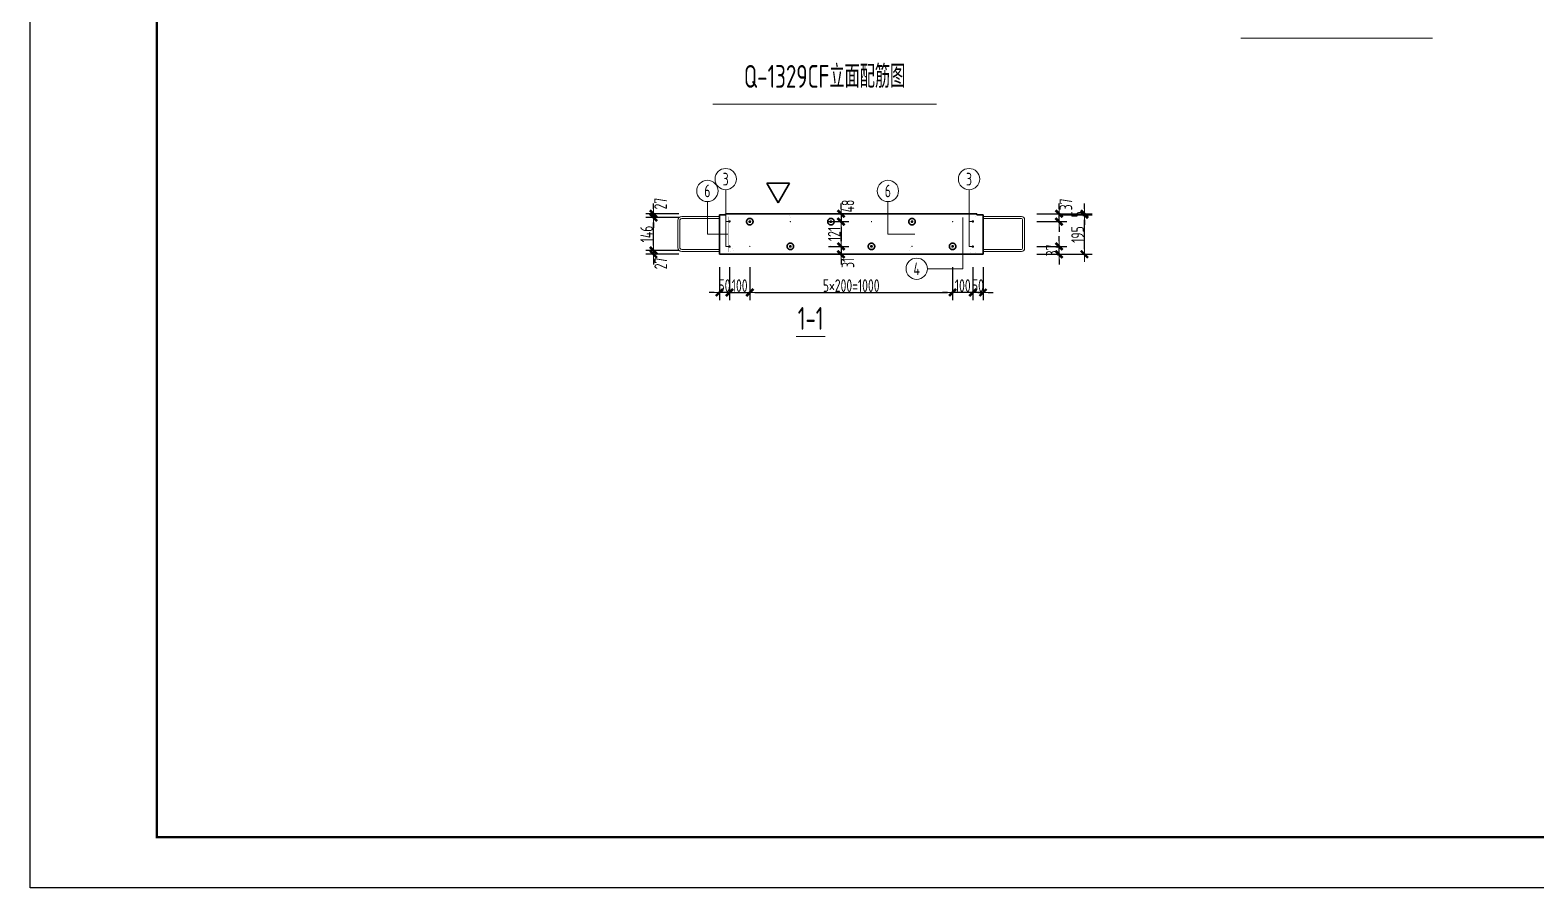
# Model space of a CAD drawing. Extents: x -85320 to 1679916, y -1321939 to 627.
# Drawn here: x 1261140 to 1290840, y -1117942 to -1101019 of the extents above; entities that cross this region are included whole.
import ezdxf
from ezdxf.enums import TextEntityAlignment as Align

# ---------------------------------------------------------------- set-up
doc = ezdxf.new("R2010")
doc.units = 0
doc.header["$LTSCALE"] = 1000
doc.linetypes.add('点划线', pattern=[1850, 1200, -300, 50, -300])
for name, color, linetype in [('BORDER', 7, 'Continuous'), ('打印线框', 7, 'Continuous'), ('拉模', 7, 'Continuous')]:
    doc.layers.add(name, color=color, linetype=linetype)
for name, color, linetype, lineweight in [('直线', 7, 'Continuous', 18), ('预制墙图名', 7, 'Continuous', 18), ('预制墙墙身水平筋', 130, 'Continuous', 18), ('预制墙墙身纵向受力筋', 1, 'Continuous', 18), ('预制墙墙身纵向非受力筋', 94, 'Continuous', 18), ('预制墙墙身附加筋', 94, 'Continuous', 18), ('预制墙拉筋', 130, 'Continuous', 18), ('预制墙详图孔洞', 9, '点划线', 18), ('预制墙详图标注', 3, 'Continuous', 18), ('预制墙详图轮廓', 3, 'Continuous', 35)]:
    doc.layers.add(name, color=color, linetype=linetype, lineweight=lineweight)
doc.styles.add('样式 1', font='yjkeng.shx', dxfattribs={"width": 0.7, "bigfont": 'yjkchn.shx'})
doc.styles.add('样式 2', font='yjkeng.shx', dxfattribs={"width": 0.7, "bigfont": 'yjkchn.shx'})
doc.dimstyles.new('盈建科结构', dxfattribs={"dimscale": 100, "dimtxt": 2.5, "dimasz": 1, "dimexe": 1.5, "dimexo": 0.625, "dimgap": 0.1, "dimtad": 1, "dimdec": 0, "dimrnd": 1, "dimzin": 0, "dimdsep": 46, "dimtxsty": '样式 1', "dimblk": '_yjkbk', "dimblk1": 'ARCHTICK', "dimblk2": 'ARCHTICK', "dimcen": 0.09, "dimadec": 0, "dimazin": 0, "dimtfac": 1, "dimtdec": 4, "dimtix": 1, "dimtmove": 2, "dimatfit": 3, "dimfxl": 1, "dimtolj": 1, "dimtzin": 0, "dimarcsym": 0})

# ---------------------------------------------------------------- blocks, each defined once
blk = doc.blocks.new('_yjkbk')
blk.add_line((-1, 0), (1.5, 0))
blk.add_lwpolyline([(-0.7, -0.7, 0.5, 0.5, 0), (0.7, 0.7, 0.5, 0.5, 0)], format="xyseb")
blk = doc.blocks.new('*D3711')
at = {"layer": 'Defpoints', "color": 0, "transparency": 16777216}
for p in [(1279735, -1105695), (1279935, -1105695), (1279735, -1106195)]:
    blk.add_point(p, dxfattribs=at)
at = {"layer": '预制墙详图标注', "color": 0, "lineweight": -2, "transparency": 16777216}
for p, q in [((1279735, -1105695), (1279735, -1106345)), ((1279935, -1105695), (1279935, -1106345)), ((1279635, -1106195), (1279535, -1106195)), ((1279935, -1106195), (1279735, -1106195)), ((1280035, -1106195), (1280135, -1106195))]:
    blk.add_line(p, q, dxfattribs=at)
at = {"layer": '预制墙详图标注', "color": 0, "lineweight": -2, "transparency": 16777216, "xscale": 100, "yscale": 100, "zscale": 100}
blk.add_blockref('_yjkbk', (1279735, -1106195), dxfattribs=at)
at = {"layer": '预制墙详图标注', "color": 0, "lineweight": -2, "transparency": 16777216, "xscale": 100, "yscale": 100, "zscale": 100, "rotation": 180}
blk.add_blockref('_yjkbk', (1279935, -1106195), dxfattribs=at)
at = {"layer": '预制墙详图标注', "color": 0, "transparency": 16777216, "insert": (1279835, -1106185), "char_height": 250, "attachment_point": 8, "style": '样式 1'}
blk.add_mtext('\\A1;50', dxfattribs=at)
blk = doc.blocks.new('_ArchTick')
at = {"color": 0, "linetype": 'ByBlock', "const_width": 0.4}
blk.add_lwpolyline([(-0.5, -0.5), (0.5, 0.5)], dxfattribs=at)
blk = doc.blocks.new('*D3712')
at = {"layer": 'Defpoints', "color": 0, "transparency": 16777216}
for p in [(1275335, -1105695), (1279335, -1105695), (1279335, -1106195)]:
    blk.add_point(p, dxfattribs=at)
at = {"layer": '预制墙详图标注', "color": 0, "lineweight": -2, "transparency": 16777216}
for p, q in [((1275335, -1105757), (1275335, -1106345)), ((1279335, -1105757), (1279335, -1106345)), ((1275435, -1106195), (1279235, -1106195))]:
    blk.add_line(p, q, dxfattribs=at)
at = {"layer": '预制墙详图标注', "color": 0, "lineweight": -2, "transparency": 16777216, "xscale": 100, "yscale": 100, "zscale": 100, "rotation": 180}
blk.add_blockref('_yjkbk', (1275335, -1106195), dxfattribs=at)
at = {"layer": '预制墙详图标注', "color": 0, "lineweight": -2, "transparency": 16777216, "xscale": 100, "yscale": 100, "zscale": 100}
blk.add_blockref('_yjkbk', (1279335, -1106195), dxfattribs=at)
at = {"layer": '预制墙详图标注', "color": 0, "transparency": 16777216, "insert": (1277335, -1106185), "char_height": 250, "attachment_point": 8, "style": '样式 1'}
blk.add_mtext('\\A1;5×200=1000', dxfattribs=at)
blk = doc.blocks.new('*D3713')
at = {"layer": 'Defpoints', "color": 0, "transparency": 16777216}
for p in [(1274735, -1105695), (1274935, -1105695), (1274735, -1106195)]:
    blk.add_point(p, dxfattribs=at)
at = {"layer": '预制墙详图标注', "color": 0, "lineweight": -2, "transparency": 16777216}
for p, q in [((1274735, -1105695), (1274735, -1106345)), ((1274935, -1105695), (1274935, -1106345)), ((1274635, -1106195), (1274535, -1106195)), ((1274935, -1106195), (1274735, -1106195)), ((1275035, -1106195), (1275135, -1106195))]:
    blk.add_line(p, q, dxfattribs=at)
at = {"layer": '预制墙详图标注', "color": 0, "lineweight": -2, "transparency": 16777216, "xscale": 100, "yscale": 100, "zscale": 100}
blk.add_blockref('_yjkbk', (1274735, -1106195), dxfattribs=at)
at = {"layer": '预制墙详图标注', "color": 0, "lineweight": -2, "transparency": 16777216, "xscale": 100, "yscale": 100, "zscale": 100, "rotation": 180}
blk.add_blockref('_yjkbk', (1274935, -1106195), dxfattribs=at)
at = {"layer": '预制墙详图标注', "color": 0, "transparency": 16777216, "insert": (1274835, -1106185), "char_height": 250, "attachment_point": 8, "style": '样式 1'}
blk.add_mtext('\\A1;50', dxfattribs=at)
blk = doc.blocks.new('*D3714')
at = {"layer": 'Defpoints', "color": 0, "transparency": 16777216}
for p in [(1279335, -1105695), (1279735, -1105695), (1279335, -1106195)]:
    blk.add_point(p, dxfattribs=at)
at = {"layer": '预制墙详图标注', "color": 0, "lineweight": -2, "transparency": 16777216}
for p, q in [((1279335, -1105695), (1279335, -1106345)), ((1279735, -1105695), (1279735, -1106345)), ((1279235, -1106195), (1279135, -1106195)), ((1279735, -1106195), (1279335, -1106195)), ((1279835, -1106195), (1279935, -1106195))]:
    blk.add_line(p, q, dxfattribs=at)
at = {"layer": '预制墙详图标注', "color": 0, "lineweight": -2, "transparency": 16777216, "xscale": 100, "yscale": 100, "zscale": 100}
blk.add_blockref('_yjkbk', (1279335, -1106195), dxfattribs=at)
at = {"layer": '预制墙详图标注', "color": 0, "lineweight": -2, "transparency": 16777216, "xscale": 100, "yscale": 100, "zscale": 100, "rotation": 180}
blk.add_blockref('_yjkbk', (1279735, -1106195), dxfattribs=at)
at = {"layer": '预制墙详图标注', "color": 0, "transparency": 16777216, "insert": (1279535, -1106185), "char_height": 250, "attachment_point": 8, "style": '样式 1'}
blk.add_mtext('\\A1;100', dxfattribs=at)
blk = doc.blocks.new('*D3715')
at = {"layer": 'Defpoints', "color": 0, "transparency": 16777216}
for p in [(1274935, -1105695), (1275335, -1105695), (1275335, -1106195)]:
    blk.add_point(p, dxfattribs=at)
at = {"layer": '预制墙详图标注', "color": 0, "lineweight": -2, "transparency": 16777216}
for p, q in [((1274935, -1105695), (1274935, -1106345)), ((1275335, -1105695), (1275335, -1106345)), ((1274835, -1106195), (1274735, -1106195)), ((1274935, -1106195), (1275335, -1106195)), ((1275435, -1106195), (1275535, -1106195))]:
    blk.add_line(p, q, dxfattribs=at)
at = {"layer": '预制墙详图标注', "color": 0, "lineweight": -2, "transparency": 16777216, "xscale": 100, "yscale": 100, "zscale": 100}
blk.add_blockref('_yjkbk', (1274935, -1106195), dxfattribs=at)
at = {"layer": '预制墙详图标注', "color": 0, "lineweight": -2, "transparency": 16777216, "xscale": 100, "yscale": 100, "zscale": 100, "rotation": 180}
blk.add_blockref('_yjkbk', (1275335, -1106195), dxfattribs=at)
at = {"layer": '预制墙详图标注', "color": 0, "transparency": 16777216, "insert": (1275135, -1106185), "char_height": 250, "attachment_point": 8, "style": '样式 1'}
blk.add_mtext('\\A1;100', dxfattribs=at)
blk = doc.blocks.new('*D3738')
at = {"layer": 'Defpoints', "color": 0, "transparency": 16777216}
for p in [(1273435, -1105366), (1273935, -1105366), (1273935, -1105442)]:
    blk.add_point(p, dxfattribs=at)
at = {"layer": '预制墙详图标注', "color": 0, "lineweight": -2, "transparency": 16777216}
for p, q in [((1273935, -1105366), (1273285, -1105366)), ((1273435, -1105266), (1273435, -1105166)), ((1273435, -1105442), (1273435, -1105366)), ((1273935, -1105442), (1273285, -1105442)), ((1273435, -1105542), (1273435, -1105642))]:
    blk.add_line(p, q, dxfattribs=at)
at = {"layer": '预制墙详图标注', "color": 0, "lineweight": -2, "transparency": 16777216, "xscale": 100, "yscale": 100, "zscale": 100}
for p, rotation in [((1273435, -1105366), 270), ((1273435, -1105442), 90)]:
    blk.add_blockref('_yjkbk', p, dxfattribs=dict(at, rotation=rotation))
at = {"layer": '预制墙详图标注', "color": 0, "transparency": 16777216, "insert": (1273703, -1105622), "char_height": 250, "attachment_point": 8, "rotation": 90, "style": '样式 1'}
blk.add_mtext('\\A1;27', dxfattribs=at)
blk = doc.blocks.new('*D3739')
at = {"layer": 'Defpoints', "color": 0, "transparency": 16777216}
for p in [(1273435, -1104718), (1273935, -1104718), (1273935, -1105366)]:
    blk.add_point(p, dxfattribs=at)
at = {"layer": '预制墙详图标注', "color": 0, "lineweight": -2, "transparency": 16777216}
for p, q in [((1273935, -1104718), (1273285, -1104718)), ((1273435, -1105266), (1273435, -1104818)), ((1273935, -1105366), (1273285, -1105366))]:
    blk.add_line(p, q, dxfattribs=at)
at = {"layer": '预制墙详图标注', "color": 0, "lineweight": -2, "transparency": 16777216, "xscale": 100, "yscale": 100, "zscale": 100}
for p, rotation in [((1273435, -1104718), 90), ((1273435, -1105366), 270)]:
    blk.add_blockref('_yjkbk', p, dxfattribs=dict(at, rotation=rotation))
at = {"layer": '预制墙详图标注', "color": 0, "transparency": 16777216, "insert": (1273425, -1105042), "char_height": 250, "attachment_point": 8, "rotation": 90, "style": '样式 1'}
blk.add_mtext('\\A1;146', dxfattribs=at)
blk = doc.blocks.new('*D3740')
at = {"layer": 'Defpoints', "color": 0, "transparency": 16777216}
for p in [(1273435, -1104642), (1273935, -1104642), (1273935, -1104718)]:
    blk.add_point(p, dxfattribs=at)
at = {"layer": '预制墙详图标注', "color": 0, "lineweight": -2, "transparency": 16777216}
for p, q in [((1273435, -1104542), (1273435, -1104442)), ((1273935, -1104642), (1273285, -1104642)), ((1273935, -1104718), (1273285, -1104718)), ((1273435, -1104718), (1273435, -1104642)), ((1273435, -1104818), (1273435, -1104918))]:
    blk.add_line(p, q, dxfattribs=at)
at = {"layer": '预制墙详图标注', "color": 0, "lineweight": -2, "transparency": 16777216, "xscale": 100, "yscale": 100, "zscale": 100}
for p, rotation in [((1273435, -1104642), 270), ((1273435, -1104718), 90)]:
    blk.add_blockref('_yjkbk', p, dxfattribs=dict(at, rotation=rotation))
at = {"layer": '预制墙详图标注', "color": 0, "transparency": 16777216, "insert": (1273700, -1104442), "char_height": 250, "attachment_point": 8, "rotation": 90, "style": '样式 1'}
blk.add_mtext('\\A1;27', dxfattribs=at)
blk = doc.blocks.new('*D3758')
at = {"layer": 'Defpoints', "color": 0, "transparency": 16777216}
for p in [(1276885, -1105286), (1276885, -1105442), (1277135, -1105442)]:
    blk.add_point(p, dxfattribs=at)
at = {"layer": '预制墙详图标注', "color": 0, "lineweight": -2, "transparency": 16777216}
for p, q in [((1277135, -1105186), (1277135, -1105086)), ((1276885, -1105286), (1277285, -1105286)), ((1277135, -1105286), (1277135, -1105442)), ((1276885, -1105442), (1277285, -1105442)), ((1277135, -1105542), (1277135, -1105642))]:
    blk.add_line(p, q, dxfattribs=at)
at = {"layer": '预制墙详图标注', "color": 0, "lineweight": -2, "transparency": 16777216, "xscale": 100, "yscale": 100, "zscale": 100}
for p, rotation in [((1277135, -1105286), 270), ((1277135, -1105442), 90)]:
    blk.add_blockref('_yjkbk', p, dxfattribs=dict(at, rotation=rotation))
at = {"layer": '预制墙详图标注', "color": 0, "transparency": 16777216, "insert": (1277395, -1105610), "char_height": 250, "attachment_point": 8, "rotation": 90, "style": '样式 1'}
blk.add_mtext('\\A1;31', dxfattribs=at)
blk = doc.blocks.new('*D3759')
at = {"layer": 'Defpoints', "color": 0, "transparency": 16777216}
for p in [(1276885, -1104798), (1276885, -1105286), (1277135, -1105286)]:
    blk.add_point(p, dxfattribs=at)
at = {"layer": '预制墙详图标注', "color": 0, "lineweight": -2, "transparency": 16777216}
for p, q in [((1276885, -1104798), (1277285, -1104798)), ((1277135, -1104898), (1277135, -1105186)), ((1276885, -1105286), (1277285, -1105286))]:
    blk.add_line(p, q, dxfattribs=at)
at = {"layer": '预制墙详图标注', "color": 0, "lineweight": -2, "transparency": 16777216, "xscale": 100, "yscale": 100, "zscale": 100}
for p, rotation in [((1277135, -1104798), 90), ((1277135, -1105286), 270)]:
    blk.add_blockref('_yjkbk', p, dxfattribs=dict(at, rotation=rotation))
at = {"layer": '预制墙详图标注', "color": 0, "transparency": 16777216, "insert": (1277125, -1105042), "char_height": 250, "attachment_point": 8, "rotation": 90, "style": '样式 1'}
blk.add_mtext('\\A1;121', dxfattribs=at)
blk = doc.blocks.new('*D3760')
at = {"layer": 'Defpoints', "color": 0, "transparency": 16777216}
for p in [(1276885, -1104642), (1276885, -1104798), (1277135, -1104798)]:
    blk.add_point(p, dxfattribs=at)
at = {"layer": '预制墙详图标注', "color": 0, "lineweight": -2, "transparency": 16777216}
for p, q in [((1277135, -1104542), (1277135, -1104442)), ((1276885, -1104642), (1277285, -1104642)), ((1276885, -1104798), (1277285, -1104798)), ((1277135, -1104642), (1277135, -1104798)), ((1277135, -1104898), (1277135, -1104998))]:
    blk.add_line(p, q, dxfattribs=at)
at = {"layer": '预制墙详图标注', "color": 0, "lineweight": -2, "transparency": 16777216, "xscale": 100, "yscale": 100, "zscale": 100}
for p, rotation in [((1277135, -1104642), 270), ((1277135, -1104798), 90)]:
    blk.add_blockref('_yjkbk', p, dxfattribs=dict(at, rotation=rotation))
at = {"layer": '预制墙详图标注', "color": 0, "transparency": 16777216, "insert": (1277395, -1104490), "char_height": 250, "attachment_point": 8, "rotation": 90, "style": '样式 1'}
blk.add_mtext('\\A1;48', dxfattribs=at)
blk = doc.blocks.new('图框1')
at = {"layer": 'BORDER', "const_width": 50}
blk.add_lwpolyline([(1377779, -823089), (1377779, -783089), (1433679, -783089), (1433679, -823089)], close=True, dxfattribs=at)
blk = doc.blocks.new('闭口大左')
at = {"layer": '预制墙墙身水平筋', "color": 4, "lineweight": 0}
for p, q in [((1052669, -854687), (1052669, -855255)), ((1052709, -854687), (1052709, -855255))]:
    blk.add_line(p, q, dxfattribs=at)
at = {"layer": '预制墙墙身水平筋', "lineweight": 0}
for p, q in [((1052729, -854627), (1053489, -854627)), ((1052729, -854627), (1053489, -854627)), ((1052729, -854627), (1053489, -854627)), ((1052729, -854627), (1053489, -854627)), ((1052729, -854627), (1053489, -854627)), ((1052729, -854627), (1053489, -854627)), ((1052729, -854627), (1053489, -854627)), ((1052729, -854627), (1053489, -854627)), ((1052729, -854627), (1053489, -854627)), ((1052729, -854627), (1053489, -854627)), ((1052729, -854627), (1053489, -854627)), ((1052729, -854627), (1053489, -854627)), ((1052729, -854627), (1053489, -854627)), ((1052729, -854627), (1053489, -854627)), ((1052729, -854627), (1053489, -854627)), ((1053489, -854667), (1052729, -854667)), ((1053489, -854667), (1052729, -854667)), ((1053489, -854667), (1052729, -854667)), ((1053489, -854667), (1052729, -854667)), ((1053489, -854667), (1052729, -854667)), ((1053489, -854667), (1052729, -854667)), ((1053489, -854667), (1052729, -854667)), ((1053489, -854667), (1052729, -854667)), ((1053489, -854667), (1052729, -854667)), ((1053489, -854667), (1052729, -854667)), ((1053489, -854667), (1052729, -854667)), ((1053489, -854667), (1052729, -854667)), ((1053489, -854667), (1052729, -854667)), ((1053489, -854667), (1052729, -854667)), ((1053489, -854667), (1052729, -854667)), ((1052729, -855275), (1053489, -855275)), ((1053489, -855315), (1052729, -855315))]:
    blk.add_line(p, q, dxfattribs=at)
for centre, radius, start, end in [((1052729, -854687), 60, 90, 180), ((1052729, -854687), 60, 90, 180), ((1052729, -854687), 60, 90, 180), ((1052729, -854687), 60, 90, 180), ((1052729, -854687), 60, 90, 180), ((1052729, -854687), 60, 90, 180), ((1052729, -854687), 60, 90, 180), ((1052729, -854687), 60, 90, 180), ((1052729, -854687), 60, 90, 180), ((1052729, -854687), 60, 90, 180), ((1052729, -854687), 60, 90, 180), ((1052729, -854687), 60, 90, 180), ((1052729, -854687), 60, 90, 180), ((1052729, -854687), 60, 90, 180), ((1052729, -854687), 20, 90, 180), ((1052729, -854687), 20, 90, 180), ((1052729, -854687), 20, 90, 180), ((1052729, -854687), 20, 90, 180), ((1052729, -854687), 20, 90, 180), ((1052729, -854687), 20, 90, 180), ((1052729, -854687), 20, 90, 180), ((1052729, -854687), 20, 90, 180), ((1052729, -854687), 20, 90, 180), ((1052729, -854687), 20, 90, 180), ((1052729, -854687), 20, 90, 180), ((1052729, -854687), 20, 90, 180), ((1052729, -854687), 20, 90, 180), ((1052729, -854687), 20, 90, 180), ((1052729, -855255), 60, 180, 270), ((1052729, -855255), 20, 180, 270)]:
    blk.add_arc(centre, radius, start, end, dxfattribs=at)
blk = doc.blocks.new('u闭口大右')
at = {"layer": '预制墙墙身水平筋', "lineweight": 0}
for p, q in [((1059089, -854627), (1059833, -854627)), ((1059089, -854627), (1059833, -854627)), ((1059089, -854627), (1059833, -854627)), ((1059089, -854627), (1059833, -854627)), ((1059089, -854627), (1059833, -854627)), ((1059089, -854627), (1059833, -854627)), ((1059089, -854627), (1059833, -854627)), ((1059089, -854627), (1059833, -854627)), ((1059089, -854627), (1059833, -854627)), ((1059089, -854627), (1059833, -854627)), ((1059089, -854627), (1059833, -854627)), ((1059089, -854627), (1059833, -854627)), ((1059089, -854627), (1059833, -854627)), ((1059089, -854627), (1059833, -854627)), ((1059089, -854627), (1059833, -854627)), ((1059833, -854667), (1059089, -854667)), ((1059833, -854667), (1059089, -854667)), ((1059833, -854667), (1059089, -854667)), ((1059833, -854667), (1059089, -854667)), ((1059833, -854667), (1059089, -854667)), ((1059833, -854667), (1059089, -854667)), ((1059833, -854667), (1059089, -854667)), ((1059833, -854667), (1059089, -854667)), ((1059833, -854667), (1059089, -854667)), ((1059833, -854667), (1059089, -854667)), ((1059833, -854667), (1059089, -854667)), ((1059833, -854667), (1059089, -854667)), ((1059833, -854667), (1059089, -854667)), ((1059833, -854667), (1059089, -854667)), ((1059833, -854667), (1059089, -854667)), ((1059869, -854732), (1059869, -854703)), ((1059869, -854732), (1059869, -854703)), ((1059869, -854732), (1059869, -854703)), ((1059869, -854732), (1059869, -854703)), ((1059869, -854732), (1059869, -854703)), ((1059869, -854732), (1059869, -854703)), ((1059869, -854732), (1059869, -854703)), ((1059869, -854732), (1059869, -854703)), ((1059869, -854732), (1059869, -854703)), ((1059869, -854732), (1059869, -854703)), ((1059869, -854732), (1059869, -854703)), ((1059869, -854732), (1059869, -854703)), ((1059869, -854732), (1059869, -854703)), ((1059869, -854732), (1059869, -854703)), ((1059869, -854732), (1059869, -854703)), ((1059909, -854703), (1059909, -854732)), ((1059909, -854703), (1059909, -854732)), ((1059909, -854703), (1059909, -854732)), ((1059909, -854703), (1059909, -854732)), ((1059909, -854703), (1059909, -854732)), ((1059909, -854703), (1059909, -854732)), ((1059909, -854703), (1059909, -854732)), ((1059909, -854703), (1059909, -854732)), ((1059909, -854703), (1059909, -854732)), ((1059909, -854703), (1059909, -854732)), ((1059909, -854703), (1059909, -854732)), ((1059909, -854703), (1059909, -854732)), ((1059909, -854703), (1059909, -854732)), ((1059909, -854703), (1059909, -854732)), ((1059909, -854703), (1059909, -854732)), ((1059089, -855275), (1059833, -855275)), ((1059089, -855275), (1059833, -855275)), ((1059089, -855275), (1059833, -855275)), ((1059089, -855275), (1059833, -855275)), ((1059089, -855275), (1059833, -855275)), ((1059089, -855275), (1059833, -855275)), ((1059089, -855275), (1059833, -855275)), ((1059089, -855275), (1059833, -855275)), ((1059089, -855275), (1059833, -855275)), ((1059089, -855275), (1059833, -855275)), ((1059089, -855275), (1059833, -855275)), ((1059089, -855275), (1059833, -855275)), ((1059089, -855275), (1059833, -855275)), ((1059089, -855275), (1059833, -855275)), ((1059089, -855275), (1059833, -855275)), ((1059833, -855315), (1059089, -855315))]:
    blk.add_line(p, q, dxfattribs=at)
at = {"layer": '预制墙墙身水平筋', "color": 4, "lineweight": 0}
for p, q in [((1059869, -854703), (1059869, -855238)), ((1059909, -854703), (1059909, -855238))]:
    blk.add_line(p, q, dxfattribs=at)
at = {"layer": '预制墙墙身水平筋', "lineweight": 0}
for centre, radius, start, end in [((1059833, -854703), 76.6, 360, 90), ((1059833, -854703), 76.6, 360, 90), ((1059833, -854703), 76.6, 360, 90), ((1059833, -854703), 76.6, 360, 90), ((1059833, -854703), 76.6, 360, 90), ((1059833, -854703), 76.6, 360, 90), ((1059833, -854703), 76.6, 360, 90), ((1059833, -854703), 76.6, 360, 90), ((1059833, -854703), 76.6, 360, 90), ((1059833, -854703), 76.6, 360, 90), ((1059833, -854703), 76.6, 360, 90), ((1059833, -854703), 76.6, 360, 90), ((1059833, -854703), 76.6, 360, 90), ((1059833, -854703), 76.6, 360, 90), ((1059833, -854703), 36.6, 360, 90), ((1059833, -854703), 36.6, 360, 90), ((1059833, -854703), 36.6, 360, 90), ((1059833, -854703), 36.6, 360, 90), ((1059833, -854703), 36.6, 360, 90), ((1059833, -854703), 36.6, 360, 90), ((1059833, -854703), 36.6, 360, 90), ((1059833, -854703), 36.6, 360, 90), ((1059833, -854703), 36.6, 360, 90), ((1059833, -854703), 36.6, 360, 90), ((1059833, -854703), 36.6, 360, 90), ((1059833, -854703), 36.6, 360, 90), ((1059833, -854703), 36.6, 360, 90), ((1059833, -854703), 36.6, 360, 90), ((1059833, -855238), 76.6, 270, 0), ((1059833, -855238), 76.6, 270, 0), ((1059833, -855238), 76.6, 270, 0), ((1059833, -855238), 76.6, 270, 0), ((1059833, -855238), 76.6, 270, 0), ((1059833, -855238), 76.6, 270, 0), ((1059833, -855238), 76.6, 270, 0), ((1059833, -855238), 76.6, 270, 0), ((1059833, -855238), 76.6, 270, 0), ((1059833, -855238), 76.6, 270, 0), ((1059833, -855238), 76.6, 270, 0), ((1059833, -855238), 76.6, 270, 0), ((1059833, -855238), 76.6, 270, 0), ((1059833, -855238), 36.6, 270, 0), ((1059833, -855238), 76.6, 270, 0)]:
    blk.add_arc(centre, radius, start, end, dxfattribs=at)
blk = doc.blocks.new('*D3767')
at = {"layer": 'Defpoints', "color": 0, "transparency": 16777216}
for p in [(1280935, -1105286), (1281435, -1105286), (1280935, -1105442)]:
    blk.add_point(p, dxfattribs=at)
at = {"layer": '预制墙详图标注', "color": 0, "lineweight": -2, "transparency": 16777216}
for p, q in [((1281435, -1105186), (1281435, -1105086)), ((1280997, -1105286), (1281585, -1105286)), ((1281435, -1105442), (1281435, -1105286)), ((1280997, -1105442), (1281585, -1105442)), ((1281435, -1105542), (1281435, -1105642))]:
    blk.add_line(p, q, dxfattribs=at)
at = {"layer": '预制墙详图标注', "color": 0, "lineweight": -2, "transparency": 16777216, "xscale": 100, "yscale": 100, "zscale": 100}
for p, rotation in [((1281435, -1105286), 270), ((1281435, -1105442), 90)]:
    blk.add_blockref('_yjkbk', p, dxfattribs=dict(at, rotation=rotation))
at = {"layer": '预制墙详图标注', "color": 0, "transparency": 16777216, "insert": (1281425, -1105364), "char_height": 250, "attachment_point": 8, "rotation": 90, "style": '样式 1'}
blk.add_mtext('\\A1;37', dxfattribs=at)
blk = doc.blocks.new('*D3768')
at = {"layer": 'Defpoints', "color": 0, "transparency": 16777216}
for p in [(1280935, -1104642), (1280935, -1104798), (1281435, -1104642)]:
    blk.add_point(p, dxfattribs=at)
at = {"layer": '预制墙详图标注', "color": 0, "lineweight": -2, "transparency": 16777216}
for p, q in [((1281435, -1104542), (1281435, -1104442)), ((1280997, -1104642), (1281585, -1104642)), ((1280997, -1104798), (1281585, -1104798)), ((1281435, -1104798), (1281435, -1104642)), ((1281435, -1104898), (1281435, -1104998))]:
    blk.add_line(p, q, dxfattribs=at)
at = {"layer": '预制墙详图标注', "color": 0, "lineweight": -2, "transparency": 16777216, "xscale": 100, "yscale": 100, "zscale": 100}
for p, rotation in [((1281435, -1104642), 270), ((1281435, -1104798), 90)]:
    blk.add_blockref('_yjkbk', p, dxfattribs=dict(at, rotation=rotation))
at = {"layer": '预制墙详图标注', "color": 0, "transparency": 16777216, "insert": (1281695, -1104457), "char_height": 250, "attachment_point": 8, "rotation": 90, "style": '样式 1'}
blk.add_mtext('\\A1;37', dxfattribs=at)
blk = doc.blocks.new('*D3769')
at = {"layer": 'Defpoints', "color": 0, "transparency": 16777216}
for p in [(1281435, -1104662), (1281935, -1104662), (1281435, -1105442)]:
    blk.add_point(p, dxfattribs=at)
at = {"layer": '预制墙详图标注', "color": 0, "lineweight": -2, "transparency": 16777216}
for p, q in [((1281497, -1104662), (1282085, -1104662)), ((1281935, -1105342), (1281935, -1104762)), ((1281497, -1105442), (1282085, -1105442))]:
    blk.add_line(p, q, dxfattribs=at)
at = {"layer": '预制墙详图标注', "color": 0, "lineweight": -2, "transparency": 16777216, "xscale": 100, "yscale": 100, "zscale": 100}
for p, rotation in [((1281935, -1104662), 90), ((1281935, -1105442), 270)]:
    blk.add_blockref('_yjkbk', p, dxfattribs=dict(at, rotation=rotation))
at = {"layer": '预制墙详图标注', "color": 0, "transparency": 16777216, "insert": (1281925, -1105052), "char_height": 250, "attachment_point": 8, "rotation": 90, "style": '样式 1'}
blk.add_mtext('\\A1;195', dxfattribs=at)
blk = doc.blocks.new('*D3770')
at = {"layer": 'Defpoints', "color": 0, "transparency": 16777216}
for p in [(1281435, -1104642), (1281435, -1104662), (1281935, -1104642)]:
    blk.add_point(p, dxfattribs=at)
at = {"layer": '预制墙详图标注', "color": 0, "lineweight": -2, "transparency": 16777216}
for p, q in [((1281935, -1104542), (1281935, -1104442)), ((1281497, -1104642), (1282085, -1104642)), ((1281497, -1104662), (1282085, -1104662)), ((1281935, -1104662), (1281935, -1104642)), ((1281935, -1104762), (1281935, -1104862))]:
    blk.add_line(p, q, dxfattribs=at)
at = {"layer": '预制墙详图标注', "color": 0, "lineweight": -2, "transparency": 16777216, "xscale": 100, "yscale": 100, "zscale": 100}
for p, rotation in [((1281935, -1104662), 90), ((1281935, -1104642), 270)]:
    blk.add_blockref('_yjkbk', p, dxfattribs=dict(at, rotation=rotation))
at = {"layer": '预制墙详图标注', "color": 0, "transparency": 16777216, "insert": (1281925, -1104652), "char_height": 250, "attachment_point": 8, "rotation": 90, "style": '样式 1'}
blk.add_mtext('\\A1;5', dxfattribs=at)

msp = doc.modelspace()

# ---------------------------------------------------------------- linework, layer by layer
at = {"layer": '打印线框', "color": 1}
msp.add_lwpolyline([(1261139.774, -1117942.172), (1261139.774, -1075942.172), (1320539.774, -1075942.172), (1320539.774, -1117942.172)], close=True, dxfattribs=at)
at = {"layer": '直线', "lineweight": 18}
for p, q in [((1274934.783, -1104794.058), (1274859.783, -1104794.058)), ((1279734.783, -1104794.058), (1279659.783, -1104794.058)), ((1279534.783, -1105366.058), (1279534.783, -1105728.058))]:
    msp.add_line(p, q, dxfattribs=at)
for points in [[(1274934.783, -1105290.058), (1274859.783, -1105290.058), (1274859.783, -1104169.058)], [(1279734.783, -1105290.058), (1279659.783, -1105290.058), (1279659.783, -1104169.058)], [(1274898.783, -1105042.058), (1274498.783, -1105042.058), (1274498.783, -1104402.058)], [(1278592.783, -1105042.058), (1278058.783, -1105042.058), (1278058.783, -1104402.058)], [(1279534.783, -1104718.058), (1279534.783, -1105728.058), (1278836.783, -1105728.058)]]:
    msp.add_lwpolyline(points, dxfattribs=at)
for centre in [(1274859.783, -1103959.058), (1279659.783, -1103959.058), (1274498.783, -1104192.058), (1278058.783, -1104192.058), (1278626.783, -1105728.058)]:
    msp.add_circle(centre, 210, dxfattribs=at)
at = {"layer": '预制墙图名', "lineweight": 18}
for p, q in [((1288797.861, -1101180.723), (1285021.704, -1101180.723)), ((1279015.223, -1102480.723), (1274604.342, -1102480.723)), ((1276819.494, -1107067.058), (1276250.071, -1107067.058))]:
    msp.add_line(p, q, dxfattribs=at)
at = {"layer": '预制墙墙身水平筋', "lineweight": 18, "const_width": 0.18}
for points in [[(1279934.783, -1104698.058), (1274734.783, -1104698.058)], [(1274734.783, -1104738.058), (1279934.783, -1104738.058)], [(1279934.783, -1105346.058), (1274734.783, -1105346.058)], [(1274734.783, -1105386.058), (1279934.783, -1105386.058)]]:
    msp.add_lwpolyline(points, dxfattribs=at)
at = {"layer": '预制墙墙身纵向受力筋', "lineweight": 18, "const_width": 28}
for points in [[(1275320.783, -1104798.058, -1), (1275348.783, -1104798.058, -1)], [(1276920.783, -1104798.058, -1), (1276948.783, -1104798.058, -1)], [(1278520.783, -1104798.058, -1), (1278548.783, -1104798.058, -1)], [(1276120.783, -1105286.058, -1), (1276148.783, -1105286.058, -1)], [(1277720.783, -1105286.058, -1), (1277748.783, -1105286.058, -1)], [(1279320.783, -1105286.058, -1), (1279348.783, -1105286.058, -1)]]:
    msp.add_lwpolyline(points, format="xyb", close=True, dxfattribs=at)
at = {"layer": '预制墙墙身纵向非受力筋', "lineweight": 18, "const_width": 12}
for points in [[(1276128.783, -1104798.058, -1), (1276140.783, -1104798.058, -1)], [(1277728.783, -1104798.058, -1), (1277740.783, -1104798.058, -1)], [(1279328.783, -1104798.058, -1), (1279340.783, -1104798.058, -1)], [(1275328.783, -1105286.058, -1), (1275340.783, -1105286.058, -1)], [(1276928.783, -1105286.058, -1), (1276940.783, -1105286.058, -1)], [(1278528.783, -1105286.058, -1), (1278540.783, -1105286.058, -1)]]:
    msp.add_lwpolyline(points, format="xyb", close=True, dxfattribs=at)
at = {"layer": '预制墙墙身附加筋', "lineweight": 18, "const_width": 24}
for points in [[(1274922.783, -1104794.058, -1), (1274946.783, -1104794.058, -1)], [(1279722.783, -1104794.058, -1), (1279746.783, -1104794.058, -1)], [(1274922.783, -1105290.058, -1), (1274946.783, -1105290.058, -1)], [(1279722.783, -1105290.058, -1), (1279746.783, -1105290.058, -1)]]:
    msp.add_lwpolyline(points, format="xyb", close=True, dxfattribs=at)
at = {"layer": '预制墙拉筋', "lineweight": 18, "const_width": 0.18}
for points in [[(1275018.153, -1105302.417), (1274963.039, -1105380.329, -0.24342753), (1274928.78, -1105398.058), (1274913.781, -1105398.058), (1274913.781, -1105400.061, -0.414213568), (1274912.78, -1105399.059), (1274914.783, -1105399.059), (1274914.783, -1104700.056, -0.414213568), (1274928.78, -1104686.058), (1274943.779, -1104686.058, -0.24342753), (1274954.377, -1104691.543), (1275018.153, -1104781.7), (1275044.277, -1104763.22), (1274980.502, -1104673.063, 0.24342753), (1274943.779, -1104654.058), (1274928.78, -1104654.058, 0.414213568), (1274882.783, -1104700.056), (1274882.783, -1105399.059, 0.414213568), (1274913.781, -1105430.058), (1274928.78, -1105430.058, 0.24342753), (1274989.164, -1105398.809), (1275044.277, -1105320.897)], [(1276063.288, -1105320.897), (1276118.402, -1105398.809, 0.24342753), (1276178.785, -1105430.058), (1276193.784, -1105430.058, 0.414213568), (1276224.783, -1105399.059), (1276224.783, -1104700.056, 0.414213568), (1276178.785, -1104654.058), (1276163.786, -1104654.058, 0.24342753), (1276127.063, -1104673.063), (1276063.288, -1104763.22), (1276089.413, -1104781.7), (1276153.188, -1104691.543, -0.24342753), (1276163.786, -1104686.058), (1276178.785, -1104686.058, -0.414213568), (1276192.783, -1104700.056), (1276192.783, -1105399.059), (1276194.785, -1105399.059, -0.414213568), (1276193.784, -1105400.061), (1276193.784, -1105398.058), (1276178.785, -1105398.058, -0.24342753), (1276144.526, -1105380.329), (1276089.413, -1105302.417)], [(1278463.288, -1105320.897), (1278518.402, -1105398.809, 0.24342753), (1278578.785, -1105430.058), (1278593.784, -1105430.058, 0.414213568), (1278624.783, -1105399.059), (1278624.783, -1104700.056, 0.414213568), (1278578.785, -1104654.058), (1278563.786, -1104654.058, 0.24342753), (1278527.063, -1104673.063), (1278463.288, -1104763.22), (1278489.413, -1104781.7), (1278553.188, -1104691.543, -0.24342753), (1278563.786, -1104686.058), (1278578.785, -1104686.058, -0.414213568), (1278592.783, -1104700.056), (1278592.783, -1105399.059), (1278594.785, -1105399.059, -0.414213568), (1278593.784, -1105400.061), (1278593.784, -1105398.058), (1278578.785, -1105398.058, -0.24342753), (1278544.526, -1105380.329), (1278489.413, -1105302.417)], [(1279625.288, -1105320.897), (1279680.402, -1105398.809, 0.24342753), (1279740.785, -1105430.058), (1279755.784, -1105430.058, 0.414213568), (1279786.783, -1105399.059), (1279786.783, -1104700.056, 0.414213568), (1279740.785, -1104654.058), (1279725.786, -1104654.058, 0.24342753), (1279689.063, -1104673.063), (1279625.288, -1104763.22), (1279651.413, -1104781.7), (1279715.188, -1104691.543, -0.24342753), (1279725.786, -1104686.058), (1279740.785, -1104686.058, -0.414213568), (1279754.783, -1104700.056), (1279754.783, -1105399.059), (1279756.785, -1105399.059, -0.414213568), (1279755.784, -1105400.061), (1279755.784, -1105398.058), (1279740.785, -1105398.058, -0.24342753), (1279706.526, -1105380.329), (1279651.413, -1105302.417)]]:
    msp.add_lwpolyline(points, format="xyb", close=True, dxfattribs=at)
at = {"layer": '预制墙详图孔洞', "lineweight": 35}
for centre in [(1275334.783, -1104798.058), (1276934.783, -1104798.058), (1278534.783, -1104798.058), (1276134.783, -1105286.058), (1277734.783, -1105286.058), (1279334.783, -1105286.058)]:
    msp.add_circle(centre, 64, dxfattribs=at)
at = {"layer": '预制墙详图标注', "lineweight": 35}
for p, q in [((1275895.864, -1104426.17), (1275670.864, -1104036.458)), ((1275670.864, -1104036.458), (1276120.864, -1104036.458)), ((1275895.864, -1104426.17), (1276120.864, -1104036.458))]:
    msp.add_line(p, q, dxfattribs=at)
at = {"layer": '预制墙详图轮廓', "lineweight": 35}
for p, q in [((1274854.783, -1104662.058), (1274734.783, -1104662.058)), ((1274734.783, -1104662.058), (1274734.783, -1105422.058)), ((1279814.783, -1104642.058), (1274854.783, -1104642.058)), ((1274854.783, -1104642.058), (1274854.783, -1104662.058)), ((1279814.783, -1104662.058), (1279814.783, -1104642.058)), ((1279934.783, -1104662.058), (1279814.783, -1104662.058)), ((1279934.783, -1105442.058), (1279934.783, -1104662.058)), ((1274734.783, -1105422.058), (1274734.783, -1105442.058)), ((1274734.783, -1105442.058), (1274854.783, -1105442.058)), ((1279814.783, -1105442.058), (1274854.783, -1105442.058)), ((1279814.783, -1105442.058), (1279934.783, -1105442.058))]:
    msp.add_line(p, q, dxfattribs=at)

# ---------------------------------------------------------------- block references
at = {"layer": '拉模', "color": 3}
msp.add_blockref('图框1', (-114139.175, -293853.477), dxfattribs=at)
at = {"layer": '预制墙墙身水平筋', "color": 4, "xscale": -1}
for name, p in [('u闭口大右', (2333824.153, -250071.21)), ('闭口大左', (2333424.153, -250071.21))]:
    msp.add_blockref(name, p, dxfattribs=at)

# ---------------------------------------------------------------- texts
at = {"layer": '直线', "linetype": 'Continuous', "style": '样式 1', "width": 0.7}
for s, p in [('3', (1274859.783, -1103959.058)), ('3', (1279659.783, -1103959.058)), ('6', (1274498.783, -1104192.058)), ('6', (1278058.783, -1104192.058)), ('4', (1278626.783, -1105728.058))]:
    msp.add_text(s, height=250, dxfattribs=at).set_placement(p, align=Align.MIDDLE_CENTER)
at = {"layer": '预制墙图名', "linetype": 'Continuous', "style": '样式 2', "width": 0.7}
for s, p in [('Q-1329CF立面配筋图', (1276809.783, -1102292.058)), ('1-1', (1276534.783, -1107067.058))]:
    msp.add_text(s, height=450, dxfattribs=at).set_placement(p, align=Align.BOTTOM_CENTER)

# ---------------------------------------------------------------- dimensions: what is measured, and where the dimension line sits
at = {"layer": '预制墙详图标注'}
for base, p1, p2, angle, text, override, picture, middle in [((1273434.783, -1104642.058), (1273934.783, -1104718.058), (1273934.783, -1104642.058), 90, '27', {"dimexo": 0, "dimlfac": 0.25, "dimrnd": 5}, '*D3740', (1273575.027, -1104442.467)), ((1277134.783, -1104798.058), (1276884.783, -1104642.058), (1276884.783, -1104798.058), 270, '48', {"dimexo": 0, "dimlfac": 0.25, "dimrnd": 5}, '*D3760', (1277269.783, -1104489.829)), ((1281434.783, -1104642.058), (1280934.783, -1104798.058), (1280934.783, -1104642.058), 90, '37', {"dimlfac": 0.25, "dimrnd": 5}, '*D3768', (1281569.783, -1104456.636)), ((1277134.783, -1105442.058), (1276884.783, -1105286.058), (1276884.783, -1105442.058), 270, '31', {"dimexo": 0, "dimlfac": 0.25, "dimrnd": 5}, '*D3758', (1277269.783, -1105609.924)), ((1273434.783, -1105366.058), (1273934.783, -1105442.058), (1273934.783, -1105366.058), 90, '27', {"dimexo": 0, "dimlfac": 0.25, "dimrnd": 5}, '*D3738', (1273577.543, -1105622.085))]:
    dim = msp.add_linear_dim(base=base, p1=p1, p2=p2, angle=angle, text=text, dimstyle='盈建科结构', override=override, dxfattribs=at)
    dim.commit()
    dim.dimension.update_dxf_attribs({"geometry": picture, "text_midpoint": middle, "dimtype": 161})
for p1, p2, distance, override, picture, middle in [((1281434.783, -1104662.058), (1281434.783, -1104642.058), -500, {"dimscale": 100, "dimtxt": 2.5, "dimasz": 1, "dimexe": 1.5, "dimexo": 0.625, "dimgap": 0.1, "dimtad": 1, "dimlfac": 0.25, "dimrnd": 5, "dimdle": 0, "dimtix": 1, "dimfxlon": 0}, '*D3770', (1281799.783, -1104652.058)), ((1281434.783, -1105442.058), (1281434.783, -1104662.058), -500, {"dimscale": 100, "dimtxt": 2.5, "dimasz": 1, "dimexe": 1.5, "dimexo": 0.625, "dimgap": 0.1, "dimtad": 1, "dimlfac": 0.25, "dimrnd": 5, "dimdle": 0, "dimtix": 1, "dimfxlon": 0}, '*D3769', (1281799.783, -1105052.058)), ((1274934.783, -1105694.932), (1274734.783, -1105694.932), 500, {"dimscale": 100, "dimtxt": 2.5, "dimasz": 1, "dimexe": 1.5, "dimexo": 0, "dimgap": 0.1, "dimtad": 1, "dimlfac": 0.25, "dimrnd": 5, "dimdle": 0, "dimfxlon": 0}, '*D3713', (1274834.783, -1106059.932)), ((1274934.783, -1105694.932), (1275334.783, -1105694.932), -500, {"dimscale": 100, "dimtxt": 2.5, "dimasz": 1, "dimexe": 1.5, "dimexo": 0, "dimgap": 0.1, "dimtad": 1, "dimlfac": 0.25, "dimrnd": 5, "dimdle": 0, "dimfxlon": 0}, '*D3715', (1275134.783, -1106059.932)), ((1279734.783, -1105694.932), (1279334.783, -1105694.932), 500, {"dimscale": 100, "dimtxt": 2.5, "dimasz": 1, "dimexe": 1.5, "dimexo": 0, "dimgap": 0.1, "dimtad": 1, "dimlfac": 0.25, "dimrnd": 5, "dimdle": 0, "dimfxlon": 0}, '*D3714', (1279534.783, -1106059.932)), ((1279934.783, -1105694.932), (1279734.783, -1105694.932), 500, {"dimscale": 100, "dimtxt": 2.5, "dimasz": 1, "dimexe": 1.5, "dimexo": 0, "dimgap": 0.1, "dimtad": 1, "dimlfac": 0.25, "dimrnd": 5, "dimdle": 0, "dimfxlon": 0}, '*D3711', (1279834.783, -1106059.932))]:
    dim = msp.add_aligned_dim(p1=p1, p2=p2, distance=distance, dimstyle='盈建科结构', override=override, dxfattribs=at)
    dim.commit()
    dim.dimension.update_dxf_attribs({"geometry": picture, "text_midpoint": middle})
for p1, p2, distance, text, override, picture, middle in [((1273934.783, -1105366.058), (1273934.783, -1104718.058), 500, '146', {"dimscale": 100, "dimtxt": 2.5, "dimasz": 1, "dimexe": 1.5, "dimexo": 0, "dimgap": 0.1, "dimtad": 1, "dimlfac": 0.25, "dimrnd": 5, "dimdle": 0, "dimfxlon": 0}, '*D3739', (1273299.783, -1105042.058)), ((1276884.783, -1104798.058), (1276884.783, -1105286.058), 250, '121', {"dimscale": 100, "dimtxt": 2.5, "dimasz": 1, "dimexe": 1.5, "dimexo": 0, "dimgap": 0.1, "dimtad": 1, "dimlfac": 0.25, "dimrnd": 5, "dimdle": 0, "dimfxlon": 0}, '*D3759', (1276999.783, -1105042.058)), ((1280934.783, -1105442.058), (1280934.783, -1105286.058), -500, '37', {"dimscale": 100, "dimtxt": 2.5, "dimasz": 1, "dimexe": 1.5, "dimexo": 0.625, "dimgap": 0.1, "dimtad": 1, "dimlfac": 0.25, "dimrnd": 5, "dimdle": 0, "dimtix": 1, "dimfxlon": 0}, '*D3767', (1281299.783, -1105364.058)), ((1275334.783, -1105694.932), (1279334.783, -1105694.932), -500, '5×200=1000', {"dimscale": 100, "dimtxt": 2.5, "dimasz": 1, "dimexe": 1.5, "dimexo": 0.625, "dimgap": 0.1, "dimtad": 1, "dimlfac": 0.25, "dimrnd": 5, "dimdle": 0, "dimtix": 1, "dimfxlon": 0}, '*D3712', (1277334.783, -1106059.932))]:
    dim = msp.add_aligned_dim(p1=p1, p2=p2, distance=distance, text=text, dimstyle='盈建科结构', override=override, dxfattribs=at)
    dim.commit()
    dim.dimension.update_dxf_attribs({"geometry": picture, "text_midpoint": middle})

doc.saveas('drawing.dxf')
